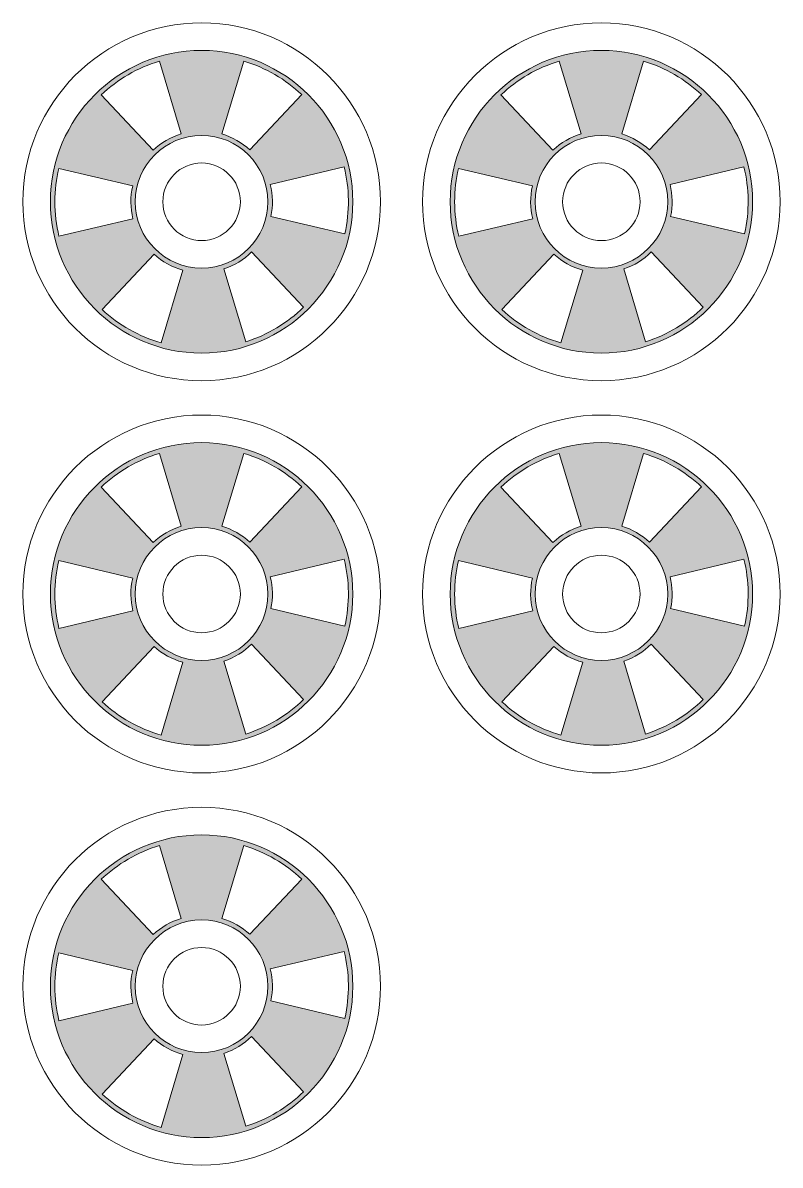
# Model space of a CAD drawing. Header units: inches. Extents: x -11.7 to 1.7, y -9.1 to -3.1.
# Drawn here: x -1.86 to 1.67, y -8.8 to -3.48 of the extents above; entities that cross this region are included whole.
import ezdxf

# ---------------------------------------------------------------- set-up
doc = ezdxf.new("R2010")
doc.units = ezdxf.units.IN
doc.header["$MEASUREMENT"] = 0
doc.layers.add('_U+0421_U+043B_U+043E_U+0439 1', color=7, linetype='Continuous')

msp = doc.modelspace()

# ---------------------------------------------------------------- hatches: boundary and pattern name
at = {"layer": '_U+0421_U+043B_U+043E_U+0439 1', "true_color": 0xffffff}
h = msp.add_hatch(color=7, dxfattribs=at)
h.dxf.hatch_style = 2
edge = h.paths.add_edge_path()
edge.add_spline(control_points=[(-0.8018, -4.0737), (-0.8383, -4.0399), (-0.8823, -4.0142), (-0.9311, -3.9996), (-0.9311, -3.9996), (-0.8295, -3.6603), (-0.8295, -3.6603), (-0.7273, -3.691), (-0.6351, -3.745), (-0.5591, -3.8162), (-0.5591, -3.8162), (-0.8018, -4.0737), (-0.8018, -4.0737)], knot_values=[0, 0, 0, 0, 1, 1, 1, 2, 2, 2, 3, 3, 3, 4, 4, 4, 4], degree=3, periodic=1)
edge = h.paths.add_edge_path()
edge.add_spline(control_points=[(-1.1205, -3.9996), (-1.17, -4.0144), (-1.2146, -4.0406), (-1.2514, -4.0751), (-1.2514, -4.0751), (-1.4942, -3.8176), (-1.4942, -3.8176), (-1.4178, -3.7458), (-1.3251, -3.6912), (-1.2222, -3.6603), (-1.2222, -3.6603), (-1.1205, -3.9996), (-1.1205, -3.9996)], knot_values=[0, 0, 0, 0, 1, 1, 1, 2, 2, 2, 3, 3, 3, 4, 4, 4, 4], degree=3, periodic=1)
edge = h.paths.add_edge_path()
edge.add_spline(control_points=[(-1.2468, -4.5602), (-1.2091, -4.5943), (-1.1634, -4.6197), (-1.113, -4.6336), (-1.113, -4.6336), (-1.2147, -4.9728), (-1.2147, -4.9728), (-1.3185, -4.9429), (-1.4123, -4.8892), (-1.4896, -4.8177), (-1.4896, -4.8177), (-1.2468, -4.5602), (-1.2468, -4.5602)], knot_values=[0, 0, 0, 0, 1, 1, 1, 2, 2, 2, 3, 3, 3, 4, 4, 4, 4], degree=3, periodic=1)
edge = h.paths.add_edge_path()
edge.add_spline(control_points=[(-0.9216, -4.6284), (-0.8729, -4.6121), (-0.8291, -4.5848), (-0.7935, -4.5494), (-0.7935, -4.5494), (-0.5507, -4.8069), (-0.5507, -4.8069), (-0.6259, -4.8797), (-0.7177, -4.9354), (-0.8199, -4.9678), (-0.8199, -4.9678), (-0.9216, -4.6284), (-0.9216, -4.6284)], knot_values=[0, 0, 0, 0, 1, 1, 1, 2, 2, 2, 3, 3, 3, 4, 4, 4, 4], degree=3, periodic=1)
edge = h.paths.add_edge_path()
edge.add_spline(control_points=[(-0.7031, -4.3837), (-0.6927, -4.3346), (-0.6937, -4.2838), (-0.706, -4.235), (-0.706, -4.235), (-0.3614, -4.1534), (-0.3614, -4.1534), (-0.3369, -4.2539), (-0.3348, -4.3594), (-0.3585, -4.4653), (-0.3585, -4.4653), (-0.7031, -4.3837), (-0.7031, -4.3837)], knot_values=[0, 0, 0, 0, 1, 1, 1, 2, 2, 2, 3, 3, 3, 4, 4, 4, 4], degree=3, periodic=1)
edge = h.paths.add_edge_path()
edge.add_spline(control_points=[(-1.0258, -3.6106), (-1.4145, -3.6106), (-1.7307, -3.9268), (-1.7307, -4.3155), (-1.7307, -4.7042), (-1.4145, -5.0204), (-1.0258, -5.0204), (-0.6372, -5.0204), (-0.321, -4.7042), (-0.321, -4.3155), (-0.321, -3.9268), (-0.6372, -3.6106), (-1.0258, -3.6106)], knot_values=[0, 0, 0, 0, 0.013889, 0.013889, 0.013889, 0.027778, 0.027778, 0.027778, 0.041667, 0.041667, 0.041667, 0.055556, 0.055556, 0.055556, 0.055556], degree=3, periodic=0)
edge.add_line((-1.0258, -3.6106), (-1.0258, -3.6106))
edge = h.paths.add_edge_path()
edge.add_spline(control_points=[(-1.0258, -4.0065), (-0.8554, -4.0065), (-0.7168, -4.1451), (-0.7168, -4.3155), (-0.7168, -4.4859), (-0.8554, -4.6245), (-1.0258, -4.6245), (-1.1962, -4.6245), (-1.3349, -4.4859), (-1.3349, -4.3155), (-1.3349, -4.1451), (-1.1962, -4.0065), (-1.0258, -4.0065)], knot_values=[0, 0, 0, 0, 0.013889, 0.013889, 0.013889, 0.027778, 0.027778, 0.027778, 0.041667, 0.041667, 0.041667, 0.055556, 0.055556, 0.055556, 0.055556], degree=3, periodic=0)
edge.add_line((-1.0258, -4.0065), (-1.0258, -4.0065))
edge = h.paths.add_edge_path()
edge.add_spline(control_points=[(-1.6918, -4.16), (-1.6918, -4.16), (-1.3472, -4.2416), (-1.3472, -4.2416), (-1.3591, -4.293), (-1.3583, -4.3448), (-1.3461, -4.3945), (-1.3461, -4.3945), (-1.6907, -4.476), (-1.6907, -4.476), (-1.7031, -4.4245), (-1.7099, -4.3708), (-1.7099, -4.3155), (-1.7099, -4.262), (-1.7035, -4.21), (-1.6918, -4.16)], knot_values=[0, 0, 0, 0, 0.013889, 0.013889, 0.013889, 0.027778, 0.027778, 0.027778, 0.041667, 0.041667, 0.041667, 0.055556, 0.055556, 0.055556, 0.069444, 0.069444, 0.069444, 0.069444], degree=3, periodic=0)
edge.add_line((-1.6918, -4.16), (-1.6918, -4.16))
h = msp.add_hatch(color=7, dxfattribs=at)
h.dxf.hatch_style = 2
edge = h.paths.add_edge_path()
edge.add_spline(control_points=[(1.0614, -4.0737), (1.025, -4.0399), (0.9809, -4.0142), (0.9321, -3.9996), (0.9321, -3.9996), (1.0338, -3.6603), (1.0338, -3.6603), (1.136, -3.691), (1.2282, -3.745), (1.3042, -3.8162), (1.3042, -3.8162), (1.0614, -4.0737), (1.0614, -4.0737)], knot_values=[0, 0, 0, 0, 1, 1, 1, 2, 2, 2, 3, 3, 3, 4, 4, 4, 4], degree=3, periodic=1)
edge = h.paths.add_edge_path()
edge.add_spline(control_points=[(0.7428, -3.9996), (0.6933, -4.0144), (0.6487, -4.0406), (0.6119, -4.0751), (0.6119, -4.0751), (0.3691, -3.8176), (0.3691, -3.8176), (0.4455, -3.7458), (0.5382, -3.6912), (0.6411, -3.6603), (0.6411, -3.6603), (0.7428, -3.9996), (0.7428, -3.9996)], knot_values=[0, 0, 0, 0, 1, 1, 1, 2, 2, 2, 3, 3, 3, 4, 4, 4, 4], degree=3, periodic=1)
edge = h.paths.add_edge_path()
edge.add_spline(control_points=[(0.6165, -4.5602), (0.6542, -4.5943), (0.6999, -4.6197), (0.7503, -4.6336), (0.7503, -4.6336), (0.6486, -4.9728), (0.6486, -4.9728), (0.5448, -4.9429), (0.451, -4.8892), (0.3737, -4.8177), (0.3737, -4.8177), (0.6165, -4.5602), (0.6165, -4.5602)], knot_values=[0, 0, 0, 0, 1, 1, 1, 2, 2, 2, 3, 3, 3, 4, 4, 4, 4], degree=3, periodic=1)
edge = h.paths.add_edge_path()
edge.add_spline(control_points=[(0.9417, -4.6284), (0.9904, -4.6121), (1.0341, -4.5848), (1.0698, -4.5494), (1.0698, -4.5494), (1.3126, -4.8069), (1.3126, -4.8069), (1.2373, -4.8797), (1.1456, -4.9354), (1.0434, -4.9678), (1.0434, -4.9678), (0.9417, -4.6284), (0.9417, -4.6284)], knot_values=[0, 0, 0, 0, 1, 1, 1, 2, 2, 2, 3, 3, 3, 4, 4, 4, 4], degree=3, periodic=1)
edge = h.paths.add_edge_path()
edge.add_spline(control_points=[(1.1602, -4.3837), (1.1705, -4.3346), (1.1696, -4.2838), (1.1573, -4.235), (1.1573, -4.235), (1.5019, -4.1534), (1.5019, -4.1534), (1.5264, -4.2539), (1.5285, -4.3594), (1.5048, -4.4653), (1.5048, -4.4653), (1.1602, -4.3837), (1.1602, -4.3837)], knot_values=[0, 0, 0, 0, 1, 1, 1, 2, 2, 2, 3, 3, 3, 4, 4, 4, 4], degree=3, periodic=1)
edge = h.paths.add_edge_path()
edge.add_spline(control_points=[(0.8375, -3.6106), (0.4488, -3.6106), (0.1326, -3.9268), (0.1326, -4.3155), (0.1326, -4.7042), (0.4488, -5.0204), (0.8375, -5.0204), (1.2261, -5.0204), (1.5423, -4.7042), (1.5423, -4.3155), (1.5423, -3.9268), (1.2261, -3.6106), (0.8375, -3.6106)], knot_values=[0, 0, 0, 0, 0.013889, 0.013889, 0.013889, 0.027778, 0.027778, 0.027778, 0.041667, 0.041667, 0.041667, 0.055556, 0.055556, 0.055556, 0.055556], degree=3, periodic=0)
edge.add_line((0.8375, -3.6106), (0.8375, -3.6106))
edge = h.paths.add_edge_path()
edge.add_spline(control_points=[(0.8375, -4.0065), (1.0078, -4.0065), (1.1465, -4.1451), (1.1465, -4.3155), (1.1465, -4.4859), (1.0078, -4.6245), (0.8375, -4.6245), (0.667, -4.6245), (0.5284, -4.4859), (0.5284, -4.3155), (0.5284, -4.1451), (0.667, -4.0065), (0.8375, -4.0065)], knot_values=[0, 0, 0, 0, 0.013889, 0.013889, 0.013889, 0.027778, 0.027778, 0.027778, 0.041667, 0.041667, 0.041667, 0.055556, 0.055556, 0.055556, 0.055556], degree=3, periodic=0)
edge.add_line((0.8375, -4.0065), (0.8375, -4.0065))
edge = h.paths.add_edge_path()
edge.add_spline(control_points=[(0.1715, -4.16), (0.1715, -4.16), (0.516, -4.2416), (0.516, -4.2416), (0.5042, -4.293), (0.505, -4.3448), (0.5172, -4.3945), (0.5172, -4.3945), (0.1726, -4.476), (0.1726, -4.476), (0.1602, -4.4245), (0.1534, -4.3708), (0.1534, -4.3155), (0.1534, -4.262), (0.1598, -4.21), (0.1715, -4.16)], knot_values=[0, 0, 0, 0, 0.013889, 0.013889, 0.013889, 0.027778, 0.027778, 0.027778, 0.041667, 0.041667, 0.041667, 0.055556, 0.055556, 0.055556, 0.069444, 0.069444, 0.069444, 0.069444], degree=3, periodic=0)
edge.add_line((0.1715, -4.16), (0.1715, -4.16))
h = msp.add_hatch(color=7, dxfattribs=at)
h.dxf.hatch_style = 2
edge = h.paths.add_edge_path()
edge.add_spline(control_points=[(-0.8018, -5.9005), (-0.8383, -5.8667), (-0.8823, -5.8411), (-0.9311, -5.8264), (-0.9311, -5.8264), (-0.8295, -5.4872), (-0.8295, -5.4872), (-0.7273, -5.5179), (-0.6351, -5.5719), (-0.5591, -5.643), (-0.5591, -5.643), (-0.8018, -5.9005), (-0.8018, -5.9005)], knot_values=[0, 0, 0, 0, 1, 1, 1, 2, 2, 2, 3, 3, 3, 4, 4, 4, 4], degree=3, periodic=1)
edge = h.paths.add_edge_path()
edge.add_spline(control_points=[(-1.1205, -5.8264), (-1.17, -5.8413), (-1.2146, -5.8675), (-1.2514, -5.902), (-1.2514, -5.902), (-1.4942, -5.6445), (-1.4942, -5.6445), (-1.4178, -5.5727), (-1.3251, -5.5181), (-1.2222, -5.4872), (-1.2222, -5.4872), (-1.1205, -5.8264), (-1.1205, -5.8264)], knot_values=[0, 0, 0, 0, 1, 1, 1, 2, 2, 2, 3, 3, 3, 4, 4, 4, 4], degree=3, periodic=1)
edge = h.paths.add_edge_path()
edge.add_spline(control_points=[(-1.2468, -6.387), (-1.2091, -6.4212), (-1.1634, -6.4466), (-1.113, -6.4604), (-1.113, -6.4604), (-1.2147, -6.7997), (-1.2147, -6.7997), (-1.3185, -6.7698), (-1.4123, -6.716), (-1.4896, -6.6446), (-1.4896, -6.6446), (-1.2468, -6.387), (-1.2468, -6.387)], knot_values=[0, 0, 0, 0, 1, 1, 1, 2, 2, 2, 3, 3, 3, 4, 4, 4, 4], degree=3, periodic=1)
edge = h.paths.add_edge_path()
edge.add_spline(control_points=[(-0.9216, -6.4552), (-0.8729, -6.439), (-0.8291, -6.4117), (-0.7935, -6.3762), (-0.7935, -6.3762), (-0.5507, -6.6337), (-0.5507, -6.6337), (-0.6259, -6.7065), (-0.7177, -6.7623), (-0.8199, -6.7946), (-0.8199, -6.7946), (-0.9216, -6.4552), (-0.9216, -6.4552)], knot_values=[0, 0, 0, 0, 1, 1, 1, 2, 2, 2, 3, 3, 3, 4, 4, 4, 4], degree=3, periodic=1)
edge = h.paths.add_edge_path()
edge.add_spline(control_points=[(-0.7031, -6.2106), (-0.6927, -6.1614), (-0.6937, -6.1106), (-0.706, -6.0618), (-0.706, -6.0618), (-0.3614, -5.9803), (-0.3614, -5.9803), (-0.3369, -6.0807), (-0.3348, -6.1863), (-0.3585, -6.2921), (-0.3585, -6.2921), (-0.7031, -6.2106), (-0.7031, -6.2106)], knot_values=[0, 0, 0, 0, 1, 1, 1, 2, 2, 2, 3, 3, 3, 4, 4, 4, 4], degree=3, periodic=1)
edge = h.paths.add_edge_path()
edge.add_spline(control_points=[(-1.0258, -5.4375), (-1.4145, -5.4375), (-1.7307, -5.7537), (-1.7307, -6.1424), (-1.7307, -6.531), (-1.4145, -6.8472), (-1.0258, -6.8472), (-0.6372, -6.8472), (-0.321, -6.531), (-0.321, -6.1424), (-0.321, -5.7537), (-0.6372, -5.4375), (-1.0258, -5.4375)], knot_values=[0, 0, 0, 0, 0.013889, 0.013889, 0.013889, 0.027778, 0.027778, 0.027778, 0.041667, 0.041667, 0.041667, 0.055556, 0.055556, 0.055556, 0.055556], degree=3, periodic=0)
edge.add_line((-1.0258, -5.4375), (-1.0258, -5.4375))
edge = h.paths.add_edge_path()
edge.add_spline(control_points=[(-1.0258, -5.8333), (-0.8554, -5.8333), (-0.7168, -5.972), (-0.7168, -6.1424), (-0.7168, -6.3128), (-0.8554, -6.4514), (-1.0258, -6.4514), (-1.1962, -6.4514), (-1.3349, -6.3128), (-1.3349, -6.1424), (-1.3349, -5.972), (-1.1962, -5.8333), (-1.0258, -5.8333)], knot_values=[0, 0, 0, 0, 0.013889, 0.013889, 0.013889, 0.027778, 0.027778, 0.027778, 0.041667, 0.041667, 0.041667, 0.055556, 0.055556, 0.055556, 0.055556], degree=3, periodic=0)
edge.add_line((-1.0258, -5.8333), (-1.0258, -5.8333))
edge = h.paths.add_edge_path()
edge.add_spline(control_points=[(-1.6918, -5.9869), (-1.6918, -5.9869), (-1.3472, -6.0684), (-1.3472, -6.0684), (-1.3591, -6.1199), (-1.3583, -6.1717), (-1.3461, -6.2213), (-1.3461, -6.2213), (-1.6907, -6.3029), (-1.6907, -6.3029), (-1.7031, -6.2514), (-1.7099, -6.1977), (-1.7099, -6.1424), (-1.7099, -6.0889), (-1.7035, -6.0369), (-1.6918, -5.9869)], knot_values=[0, 0, 0, 0, 0.013889, 0.013889, 0.013889, 0.027778, 0.027778, 0.027778, 0.041667, 0.041667, 0.041667, 0.055556, 0.055556, 0.055556, 0.069444, 0.069444, 0.069444, 0.069444], degree=3, periodic=0)
edge.add_line((-1.6918, -5.9869), (-1.6918, -5.9869))
h = msp.add_hatch(color=7, dxfattribs=at)
h.dxf.hatch_style = 2
edge = h.paths.add_edge_path()
edge.add_spline(control_points=[(1.0614, -5.9005), (1.025, -5.8667), (0.9809, -5.8411), (0.9321, -5.8264), (0.9321, -5.8264), (1.0338, -5.4872), (1.0338, -5.4872), (1.136, -5.5179), (1.2282, -5.5719), (1.3042, -5.643), (1.3042, -5.643), (1.0614, -5.9005), (1.0614, -5.9005)], knot_values=[0, 0, 0, 0, 1, 1, 1, 2, 2, 2, 3, 3, 3, 4, 4, 4, 4], degree=3, periodic=1)
edge = h.paths.add_edge_path()
edge.add_spline(control_points=[(0.7428, -5.8264), (0.6933, -5.8413), (0.6487, -5.8675), (0.6119, -5.902), (0.6119, -5.902), (0.3691, -5.6445), (0.3691, -5.6445), (0.4455, -5.5727), (0.5382, -5.5181), (0.6411, -5.4872), (0.6411, -5.4872), (0.7428, -5.8264), (0.7428, -5.8264)], knot_values=[0, 0, 0, 0, 1, 1, 1, 2, 2, 2, 3, 3, 3, 4, 4, 4, 4], degree=3, periodic=1)
edge = h.paths.add_edge_path()
edge.add_spline(control_points=[(0.6165, -6.387), (0.6542, -6.4212), (0.6999, -6.4466), (0.7503, -6.4604), (0.7503, -6.4604), (0.6486, -6.7997), (0.6486, -6.7997), (0.5448, -6.7698), (0.451, -6.716), (0.3737, -6.6446), (0.3737, -6.6446), (0.6165, -6.387), (0.6165, -6.387)], knot_values=[0, 0, 0, 0, 1, 1, 1, 2, 2, 2, 3, 3, 3, 4, 4, 4, 4], degree=3, periodic=1)
edge = h.paths.add_edge_path()
edge.add_spline(control_points=[(0.9417, -6.4552), (0.9904, -6.439), (1.0341, -6.4117), (1.0698, -6.3762), (1.0698, -6.3762), (1.3126, -6.6337), (1.3126, -6.6337), (1.2373, -6.7065), (1.1456, -6.7623), (1.0434, -6.7946), (1.0434, -6.7946), (0.9417, -6.4552), (0.9417, -6.4552)], knot_values=[0, 0, 0, 0, 1, 1, 1, 2, 2, 2, 3, 3, 3, 4, 4, 4, 4], degree=3, periodic=1)
edge = h.paths.add_edge_path()
edge.add_spline(control_points=[(1.1602, -6.2106), (1.1705, -6.1614), (1.1696, -6.1106), (1.1573, -6.0618), (1.1573, -6.0618), (1.5019, -5.9803), (1.5019, -5.9803), (1.5264, -6.0807), (1.5285, -6.1863), (1.5048, -6.2921), (1.5048, -6.2921), (1.1602, -6.2106), (1.1602, -6.2106)], knot_values=[0, 0, 0, 0, 1, 1, 1, 2, 2, 2, 3, 3, 3, 4, 4, 4, 4], degree=3, periodic=1)
edge = h.paths.add_edge_path()
edge.add_spline(control_points=[(0.8375, -5.4375), (0.4488, -5.4375), (0.1326, -5.7537), (0.1326, -6.1424), (0.1326, -6.531), (0.4488, -6.8472), (0.8375, -6.8472), (1.2261, -6.8472), (1.5423, -6.531), (1.5423, -6.1424), (1.5423, -5.7537), (1.2261, -5.4375), (0.8375, -5.4375)], knot_values=[0, 0, 0, 0, 0.013889, 0.013889, 0.013889, 0.027778, 0.027778, 0.027778, 0.041667, 0.041667, 0.041667, 0.055556, 0.055556, 0.055556, 0.055556], degree=3, periodic=0)
edge.add_line((0.8375, -5.4375), (0.8375, -5.4375))
edge = h.paths.add_edge_path()
edge.add_spline(control_points=[(0.8375, -5.8333), (1.0078, -5.8333), (1.1465, -5.972), (1.1465, -6.1424), (1.1465, -6.3128), (1.0078, -6.4514), (0.8375, -6.4514), (0.667, -6.4514), (0.5284, -6.3128), (0.5284, -6.1424), (0.5284, -5.972), (0.667, -5.8333), (0.8375, -5.8333)], knot_values=[0, 0, 0, 0, 0.013889, 0.013889, 0.013889, 0.027778, 0.027778, 0.027778, 0.041667, 0.041667, 0.041667, 0.055556, 0.055556, 0.055556, 0.055556], degree=3, periodic=0)
edge.add_line((0.8375, -5.8333), (0.8375, -5.8333))
edge = h.paths.add_edge_path()
edge.add_spline(control_points=[(0.1715, -5.9869), (0.1715, -5.9869), (0.516, -6.0684), (0.516, -6.0684), (0.5042, -6.1199), (0.505, -6.1717), (0.5172, -6.2213), (0.5172, -6.2213), (0.1726, -6.3029), (0.1726, -6.3029), (0.1602, -6.2514), (0.1534, -6.1977), (0.1534, -6.1424), (0.1534, -6.0889), (0.1598, -6.0369), (0.1715, -5.9869)], knot_values=[0, 0, 0, 0, 0.013889, 0.013889, 0.013889, 0.027778, 0.027778, 0.027778, 0.041667, 0.041667, 0.041667, 0.055556, 0.055556, 0.055556, 0.069444, 0.069444, 0.069444, 0.069444], degree=3, periodic=0)
edge.add_line((0.1715, -5.9869), (0.1715, -5.9869))
h = msp.add_hatch(color=7, dxfattribs=at)
h.dxf.hatch_style = 2
edge = h.paths.add_edge_path()
edge.add_spline(control_points=[(-0.8018, -7.7274), (-0.8383, -7.6936), (-0.8823, -7.6679), (-0.9311, -7.6533), (-0.9311, -7.6533), (-0.8295, -7.3141), (-0.8295, -7.3141), (-0.7273, -7.3448), (-0.6351, -7.3988), (-0.5591, -7.4699), (-0.5591, -7.4699), (-0.8018, -7.7274), (-0.8018, -7.7274)], knot_values=[0, 0, 0, 0, 1, 1, 1, 2, 2, 2, 3, 3, 3, 4, 4, 4, 4], degree=3, periodic=1)
edge = h.paths.add_edge_path()
edge.add_spline(control_points=[(-1.1205, -7.6533), (-1.17, -7.6681), (-1.2146, -7.6943), (-1.2514, -7.7288), (-1.2514, -7.7288), (-1.4942, -7.4713), (-1.4942, -7.4713), (-1.4178, -7.3995), (-1.3251, -7.345), (-1.2222, -7.3141), (-1.2222, -7.3141), (-1.1205, -7.6533), (-1.1205, -7.6533)], knot_values=[0, 0, 0, 0, 1, 1, 1, 2, 2, 2, 3, 3, 3, 4, 4, 4, 4], degree=3, periodic=1)
edge = h.paths.add_edge_path()
edge.add_spline(control_points=[(-1.2468, -8.2139), (-1.2091, -8.248), (-1.1634, -8.2735), (-1.113, -8.2873), (-1.113, -8.2873), (-1.2147, -8.6265), (-1.2147, -8.6265), (-1.3185, -8.5966), (-1.4123, -8.5429), (-1.4896, -8.4714), (-1.4896, -8.4714), (-1.2468, -8.2139), (-1.2468, -8.2139)], knot_values=[0, 0, 0, 0, 1, 1, 1, 2, 2, 2, 3, 3, 3, 4, 4, 4, 4], degree=3, periodic=1)
edge = h.paths.add_edge_path()
edge.add_spline(control_points=[(-0.9216, -8.2821), (-0.8729, -8.2658), (-0.8291, -8.2385), (-0.7935, -8.2031), (-0.7935, -8.2031), (-0.5507, -8.4606), (-0.5507, -8.4606), (-0.6259, -8.5334), (-0.7177, -8.5892), (-0.8199, -8.6215), (-0.8199, -8.6215), (-0.9216, -8.2821), (-0.9216, -8.2821)], knot_values=[0, 0, 0, 0, 1, 1, 1, 2, 2, 2, 3, 3, 3, 4, 4, 4, 4], degree=3, periodic=1)
edge = h.paths.add_edge_path()
edge.add_spline(control_points=[(-0.7031, -8.0374), (-0.6927, -7.9883), (-0.6937, -7.9375), (-0.706, -7.8887), (-0.706, -7.8887), (-0.3614, -7.8071), (-0.3614, -7.8071), (-0.3369, -7.9076), (-0.3348, -8.0131), (-0.3585, -8.119), (-0.3585, -8.119), (-0.7031, -8.0374), (-0.7031, -8.0374)], knot_values=[0, 0, 0, 0, 1, 1, 1, 2, 2, 2, 3, 3, 3, 4, 4, 4, 4], degree=3, periodic=1)
edge = h.paths.add_edge_path()
edge.add_spline(control_points=[(-1.0258, -7.2644), (-1.4145, -7.2644), (-1.7307, -7.5806), (-1.7307, -7.9692), (-1.7307, -8.3579), (-1.4145, -8.6741), (-1.0258, -8.6741), (-0.6372, -8.6741), (-0.321, -8.3579), (-0.321, -7.9692), (-0.321, -7.5806), (-0.6372, -7.2644), (-1.0258, -7.2644)], knot_values=[0, 0, 0, 0, 0.013889, 0.013889, 0.013889, 0.027778, 0.027778, 0.027778, 0.041667, 0.041667, 0.041667, 0.055556, 0.055556, 0.055556, 0.055556], degree=3, periodic=0)
edge.add_line((-1.0258, -7.2644), (-1.0258, -7.2644))
edge = h.paths.add_edge_path()
edge.add_spline(control_points=[(-1.0258, -7.6602), (-0.8554, -7.6602), (-0.7168, -7.7988), (-0.7168, -7.9692), (-0.7168, -8.1396), (-0.8554, -8.2782), (-1.0258, -8.2782), (-1.1962, -8.2782), (-1.3349, -8.1396), (-1.3349, -7.9692), (-1.3349, -7.7988), (-1.1962, -7.6602), (-1.0258, -7.6602)], knot_values=[0, 0, 0, 0, 0.013889, 0.013889, 0.013889, 0.027778, 0.027778, 0.027778, 0.041667, 0.041667, 0.041667, 0.055556, 0.055556, 0.055556, 0.055556], degree=3, periodic=0)
edge.add_line((-1.0258, -7.6602), (-1.0258, -7.6602))
edge = h.paths.add_edge_path()
edge.add_spline(control_points=[(-1.6918, -7.8137), (-1.6918, -7.8137), (-1.3472, -7.8953), (-1.3472, -7.8953), (-1.3591, -7.9467), (-1.3583, -7.9986), (-1.3461, -8.0482), (-1.3461, -8.0482), (-1.6907, -8.1298), (-1.6907, -8.1298), (-1.7031, -8.0782), (-1.7099, -8.0245), (-1.7099, -7.9692), (-1.7099, -7.9157), (-1.7035, -7.8637), (-1.6918, -7.8137)], knot_values=[0, 0, 0, 0, 0.013889, 0.013889, 0.013889, 0.027778, 0.027778, 0.027778, 0.041667, 0.041667, 0.041667, 0.055556, 0.055556, 0.055556, 0.069444, 0.069444, 0.069444, 0.069444], degree=3, periodic=0)
edge.add_line((-1.6918, -7.8137), (-1.6918, -7.8137))

# ---------------------------------------------------------------- linework, layer by layer
at = {"layer": '_U+0421_U+043B_U+043E_U+0439 1', "color": 1, "lineweight": 9, "true_color": 0xff0000}
for points in [[(-1.0258, -5.1488), (-1.4853, -5.1488), (-1.8592, -4.775), (-1.8592, -4.3155), (-1.8592, -3.856), (-1.4853, -3.4822), (-1.0258, -3.4822), (-0.5663, -3.4822), (-0.1925, -3.856), (-0.1925, -4.3155), (-0.1925, -4.775), (-0.5663, -5.1488), (-1.0258, -5.1488)], [(0.8375, -5.1488), (0.378, -5.1488), (0.0041, -4.775), (0.0041, -4.3155), (0.0041, -3.856), (0.378, -3.4822), (0.8375, -3.4822), (1.297, -3.4822), (1.6708, -3.856), (1.6708, -4.3155), (1.6708, -4.775), (1.297, -5.1488), (0.8375, -5.1488)], [(-1.0258, -4.1349), (-1.1254, -4.1349), (-1.2064, -4.2159), (-1.2064, -4.3155), (-1.2064, -4.4151), (-1.1254, -4.4961), (-1.0258, -4.4961), (-0.9263, -4.4961), (-0.8453, -4.4151), (-0.8453, -4.3155), (-0.8453, -4.2159), (-0.9263, -4.1349), (-1.0258, -4.1349)], [(0.8375, -4.1349), (0.7379, -4.1349), (0.6569, -4.2159), (0.6569, -4.3155), (0.6569, -4.4151), (0.7379, -4.4961), (0.8375, -4.4961), (0.937, -4.4961), (1.018, -4.4151), (1.018, -4.3155), (1.018, -4.2159), (0.937, -4.1349), (0.8375, -4.1349)], [(-1.0258, -6.9757), (-1.4853, -6.9757), (-1.8592, -6.6019), (-1.8592, -6.1424), (-1.8592, -5.6829), (-1.4853, -5.309), (-1.0258, -5.309), (-0.5663, -5.309), (-0.1925, -5.6829), (-0.1925, -6.1424), (-0.1925, -6.6019), (-0.5663, -6.9757), (-1.0258, -6.9757)], [(0.8375, -6.9757), (0.378, -6.9757), (0.0041, -6.6019), (0.0041, -6.1424), (0.0041, -5.6829), (0.378, -5.309), (0.8375, -5.309), (1.297, -5.309), (1.6708, -5.6829), (1.6708, -6.1424), (1.6708, -6.6019), (1.297, -6.9757), (0.8375, -6.9757)], [(-1.0258, -5.9618), (-1.1254, -5.9618), (-1.2064, -6.0428), (-1.2064, -6.1424), (-1.2064, -6.2419), (-1.1254, -6.3229), (-1.0258, -6.3229), (-0.9263, -6.3229), (-0.8453, -6.2419), (-0.8453, -6.1424), (-0.8453, -6.0428), (-0.9263, -5.9618), (-1.0258, -5.9618)], [(0.8375, -5.9618), (0.7379, -5.9618), (0.6569, -6.0428), (0.6569, -6.1424), (0.6569, -6.2419), (0.7379, -6.3229), (0.8375, -6.3229), (0.937, -6.3229), (1.018, -6.2419), (1.018, -6.1424), (1.018, -6.0428), (0.937, -5.9618), (0.8375, -5.9618)], [(-1.0258, -8.8026), (-1.4853, -8.8026), (-1.8592, -8.4287), (-1.8592, -7.9692), (-1.8592, -7.5097), (-1.4853, -7.1359), (-1.0258, -7.1359), (-0.5663, -7.1359), (-0.1925, -7.5097), (-0.1925, -7.9692), (-0.1925, -8.4287), (-0.5663, -8.8026), (-1.0258, -8.8026)], [(-1.0258, -7.7887), (-1.1254, -7.7887), (-1.2064, -7.8697), (-1.2064, -7.9692), (-1.2064, -8.0688), (-1.1254, -8.1498), (-1.0258, -8.1498), (-0.9263, -8.1498), (-0.8453, -8.0688), (-0.8453, -7.9692), (-0.8453, -7.8697), (-0.9263, -7.7887), (-1.0258, -7.7887)]]:
    msp.add_open_spline(points, degree=3, knots=[0, 0, 0, 0, 1, 1, 1, 2, 2, 2, 3, 3, 3, 4, 4, 4, 4], dxfattribs=at)
at = {"layer": '_U+0421_U+043B_U+043E_U+0439 1', "lineweight": 0}
for points, knots in [([(-1.0258, -3.6106), (-1.4145, -3.6106), (-1.7307, -3.9268), (-1.7307, -4.3155), (-1.7307, -4.7042), (-1.4145, -5.0204), (-1.0258, -5.0204), (-0.6372, -5.0204), (-0.321, -4.7042), (-0.321, -4.3155), (-0.321, -3.9268), (-0.6372, -3.6106), (-1.0258, -3.6106)], [0, 0, 0, 0, 1, 1, 1, 2, 2, 2, 3, 3, 3, 4, 4, 4, 4]), ([(0.8375, -3.6106), (0.4488, -3.6106), (0.1326, -3.9268), (0.1326, -4.3155), (0.1326, -4.7042), (0.4488, -5.0204), (0.8375, -5.0204), (1.2261, -5.0204), (1.5423, -4.7042), (1.5423, -4.3155), (1.5423, -3.9268), (1.2261, -3.6106), (0.8375, -3.6106)], [0, 0, 0, 0, 1, 1, 1, 2, 2, 2, 3, 3, 3, 4, 4, 4, 4]), ([(-1.1205, -3.9996), (-1.17, -4.0144), (-1.2146, -4.0406), (-1.2514, -4.0751), (-1.2514, -4.0751), (-1.4942, -3.8176), (-1.4942, -3.8176), (-1.4178, -3.7458), (-1.3251, -3.6912), (-1.2222, -3.6603), (-1.2222, -3.6603), (-1.1205, -3.9996), (-1.1205, -3.9996)], [0, 0, 0, 0, 1, 1, 1, 2, 2, 2, 3, 3, 3, 4, 4, 4, 4]), ([(-0.8018, -4.0737), (-0.8383, -4.0399), (-0.8823, -4.0142), (-0.9311, -3.9996), (-0.9311, -3.9996), (-0.8295, -3.6603), (-0.8295, -3.6603), (-0.7273, -3.691), (-0.6351, -3.745), (-0.5591, -3.8162), (-0.5591, -3.8162), (-0.8018, -4.0737), (-0.8018, -4.0737)], [0, 0, 0, 0, 1, 1, 1, 2, 2, 2, 3, 3, 3, 4, 4, 4, 4]), ([(0.7428, -3.9996), (0.6933, -4.0144), (0.6487, -4.0406), (0.6119, -4.0751), (0.6119, -4.0751), (0.3691, -3.8176), (0.3691, -3.8176), (0.4455, -3.7458), (0.5382, -3.6912), (0.6411, -3.6603), (0.6411, -3.6603), (0.7428, -3.9996), (0.7428, -3.9996)], [0, 0, 0, 0, 1, 1, 1, 2, 2, 2, 3, 3, 3, 4, 4, 4, 4]), ([(1.0614, -4.0737), (1.025, -4.0399), (0.9809, -4.0142), (0.9321, -3.9996), (0.9321, -3.9996), (1.0338, -3.6603), (1.0338, -3.6603), (1.136, -3.691), (1.2282, -3.745), (1.3042, -3.8162), (1.3042, -3.8162), (1.0614, -4.0737), (1.0614, -4.0737)], [0, 0, 0, 0, 1, 1, 1, 2, 2, 2, 3, 3, 3, 4, 4, 4, 4]), ([(-1.0258, -4.0065), (-0.8554, -4.0065), (-0.7168, -4.1451), (-0.7168, -4.3155), (-0.7168, -4.4859), (-0.8554, -4.6245), (-1.0258, -4.6245), (-1.1962, -4.6245), (-1.3349, -4.4859), (-1.3349, -4.3155), (-1.3349, -4.1451), (-1.1962, -4.0065), (-1.0258, -4.0065)], [0, 0, 0, 0, 1, 1, 1, 2, 2, 2, 3, 3, 3, 4, 4, 4, 4]), ([(0.8375, -4.0065), (1.0078, -4.0065), (1.1465, -4.1451), (1.1465, -4.3155), (1.1465, -4.4859), (1.0078, -4.6245), (0.8375, -4.6245), (0.667, -4.6245), (0.5284, -4.4859), (0.5284, -4.3155), (0.5284, -4.1451), (0.667, -4.0065), (0.8375, -4.0065)], [0, 0, 0, 0, 1, 1, 1, 2, 2, 2, 3, 3, 3, 4, 4, 4, 4]), ([(-1.6918, -4.16), (-1.6918, -4.16), (-1.3472, -4.2416), (-1.3472, -4.2416), (-1.3591, -4.293), (-1.3583, -4.3448), (-1.3461, -4.3945), (-1.3461, -4.3945), (-1.6907, -4.476), (-1.6907, -4.476), (-1.7031, -4.4245), (-1.7099, -4.3708), (-1.7099, -4.3155), (-1.7099, -4.262), (-1.7035, -4.21), (-1.6918, -4.16)], [0, 0, 0, 0, 1, 1, 1, 2, 2, 2, 3, 3, 3, 4, 4, 4, 5, 5, 5, 5]), ([(-0.7031, -4.3837), (-0.6927, -4.3346), (-0.6937, -4.2838), (-0.706, -4.235), (-0.706, -4.235), (-0.3614, -4.1534), (-0.3614, -4.1534), (-0.3369, -4.2539), (-0.3348, -4.3594), (-0.3585, -4.4653), (-0.3585, -4.4653), (-0.7031, -4.3837), (-0.7031, -4.3837)], [0, 0, 0, 0, 1, 1, 1, 2, 2, 2, 3, 3, 3, 4, 4, 4, 4]), ([(0.1715, -4.16), (0.1715, -4.16), (0.516, -4.2416), (0.516, -4.2416), (0.5042, -4.293), (0.505, -4.3448), (0.5172, -4.3945), (0.5172, -4.3945), (0.1726, -4.476), (0.1726, -4.476), (0.1602, -4.4245), (0.1534, -4.3708), (0.1534, -4.3155), (0.1534, -4.262), (0.1598, -4.21), (0.1715, -4.16)], [0, 0, 0, 0, 1, 1, 1, 2, 2, 2, 3, 3, 3, 4, 4, 4, 5, 5, 5, 5]), ([(1.1602, -4.3837), (1.1705, -4.3346), (1.1696, -4.2838), (1.1573, -4.235), (1.1573, -4.235), (1.5019, -4.1534), (1.5019, -4.1534), (1.5264, -4.2539), (1.5285, -4.3594), (1.5048, -4.4653), (1.5048, -4.4653), (1.1602, -4.3837), (1.1602, -4.3837)], [0, 0, 0, 0, 1, 1, 1, 2, 2, 2, 3, 3, 3, 4, 4, 4, 4]), ([(-1.2468, -4.5602), (-1.2091, -4.5943), (-1.1634, -4.6197), (-1.113, -4.6336), (-1.113, -4.6336), (-1.2147, -4.9728), (-1.2147, -4.9728), (-1.3185, -4.9429), (-1.4123, -4.8892), (-1.4896, -4.8177), (-1.4896, -4.8177), (-1.2468, -4.5602), (-1.2468, -4.5602)], [0, 0, 0, 0, 1, 1, 1, 2, 2, 2, 3, 3, 3, 4, 4, 4, 4]), ([(-0.9216, -4.6284), (-0.8729, -4.6121), (-0.8291, -4.5848), (-0.7935, -4.5494), (-0.7935, -4.5494), (-0.5507, -4.8069), (-0.5507, -4.8069), (-0.6259, -4.8797), (-0.7177, -4.9354), (-0.8199, -4.9678), (-0.8199, -4.9678), (-0.9216, -4.6284), (-0.9216, -4.6284)], [0, 0, 0, 0, 1, 1, 1, 2, 2, 2, 3, 3, 3, 4, 4, 4, 4]), ([(0.6165, -4.5602), (0.6542, -4.5943), (0.6999, -4.6197), (0.7503, -4.6336), (0.7503, -4.6336), (0.6486, -4.9728), (0.6486, -4.9728), (0.5448, -4.9429), (0.451, -4.8892), (0.3737, -4.8177), (0.3737, -4.8177), (0.6165, -4.5602), (0.6165, -4.5602)], [0, 0, 0, 0, 1, 1, 1, 2, 2, 2, 3, 3, 3, 4, 4, 4, 4]), ([(0.9417, -4.6284), (0.9904, -4.6121), (1.0341, -4.5848), (1.0698, -4.5494), (1.0698, -4.5494), (1.3126, -4.8069), (1.3126, -4.8069), (1.2373, -4.8797), (1.1456, -4.9354), (1.0434, -4.9678), (1.0434, -4.9678), (0.9417, -4.6284), (0.9417, -4.6284)], [0, 0, 0, 0, 1, 1, 1, 2, 2, 2, 3, 3, 3, 4, 4, 4, 4]), ([(-1.0258, -5.4375), (-1.4145, -5.4375), (-1.7307, -5.7537), (-1.7307, -6.1424), (-1.7307, -6.531), (-1.4145, -6.8472), (-1.0258, -6.8472), (-0.6372, -6.8472), (-0.321, -6.531), (-0.321, -6.1424), (-0.321, -5.7537), (-0.6372, -5.4375), (-1.0258, -5.4375)], [0, 0, 0, 0, 1, 1, 1, 2, 2, 2, 3, 3, 3, 4, 4, 4, 4]), ([(0.8375, -5.4375), (0.4488, -5.4375), (0.1326, -5.7537), (0.1326, -6.1424), (0.1326, -6.531), (0.4488, -6.8472), (0.8375, -6.8472), (1.2261, -6.8472), (1.5423, -6.531), (1.5423, -6.1424), (1.5423, -5.7537), (1.2261, -5.4375), (0.8375, -5.4375)], [0, 0, 0, 0, 1, 1, 1, 2, 2, 2, 3, 3, 3, 4, 4, 4, 4]), ([(-1.1205, -5.8264), (-1.17, -5.8413), (-1.2146, -5.8675), (-1.2514, -5.902), (-1.2514, -5.902), (-1.4942, -5.6445), (-1.4942, -5.6445), (-1.4178, -5.5727), (-1.3251, -5.5181), (-1.2222, -5.4872), (-1.2222, -5.4872), (-1.1205, -5.8264), (-1.1205, -5.8264)], [0, 0, 0, 0, 1, 1, 1, 2, 2, 2, 3, 3, 3, 4, 4, 4, 4]), ([(-0.8018, -5.9005), (-0.8383, -5.8667), (-0.8823, -5.8411), (-0.9311, -5.8264), (-0.9311, -5.8264), (-0.8295, -5.4872), (-0.8295, -5.4872), (-0.7273, -5.5179), (-0.6351, -5.5719), (-0.5591, -5.643), (-0.5591, -5.643), (-0.8018, -5.9005), (-0.8018, -5.9005)], [0, 0, 0, 0, 1, 1, 1, 2, 2, 2, 3, 3, 3, 4, 4, 4, 4]), ([(0.7428, -5.8264), (0.6933, -5.8413), (0.6487, -5.8675), (0.6119, -5.902), (0.6119, -5.902), (0.3691, -5.6445), (0.3691, -5.6445), (0.4455, -5.5727), (0.5382, -5.5181), (0.6411, -5.4872), (0.6411, -5.4872), (0.7428, -5.8264), (0.7428, -5.8264)], [0, 0, 0, 0, 1, 1, 1, 2, 2, 2, 3, 3, 3, 4, 4, 4, 4]), ([(1.0614, -5.9005), (1.025, -5.8667), (0.9809, -5.8411), (0.9321, -5.8264), (0.9321, -5.8264), (1.0338, -5.4872), (1.0338, -5.4872), (1.136, -5.5179), (1.2282, -5.5719), (1.3042, -5.643), (1.3042, -5.643), (1.0614, -5.9005), (1.0614, -5.9005)], [0, 0, 0, 0, 1, 1, 1, 2, 2, 2, 3, 3, 3, 4, 4, 4, 4]), ([(-1.0258, -5.8333), (-0.8554, -5.8333), (-0.7168, -5.972), (-0.7168, -6.1424), (-0.7168, -6.3128), (-0.8554, -6.4514), (-1.0258, -6.4514), (-1.1962, -6.4514), (-1.3349, -6.3128), (-1.3349, -6.1424), (-1.3349, -5.972), (-1.1962, -5.8333), (-1.0258, -5.8333)], [0, 0, 0, 0, 1, 1, 1, 2, 2, 2, 3, 3, 3, 4, 4, 4, 4]), ([(0.8375, -5.8333), (1.0078, -5.8333), (1.1465, -5.972), (1.1465, -6.1424), (1.1465, -6.3128), (1.0078, -6.4514), (0.8375, -6.4514), (0.667, -6.4514), (0.5284, -6.3128), (0.5284, -6.1424), (0.5284, -5.972), (0.667, -5.8333), (0.8375, -5.8333)], [0, 0, 0, 0, 1, 1, 1, 2, 2, 2, 3, 3, 3, 4, 4, 4, 4]), ([(-1.6918, -5.9869), (-1.6918, -5.9869), (-1.3472, -6.0684), (-1.3472, -6.0684), (-1.3591, -6.1199), (-1.3583, -6.1717), (-1.3461, -6.2213), (-1.3461, -6.2213), (-1.6907, -6.3029), (-1.6907, -6.3029), (-1.7031, -6.2514), (-1.7099, -6.1977), (-1.7099, -6.1424), (-1.7099, -6.0889), (-1.7035, -6.0369), (-1.6918, -5.9869)], [0, 0, 0, 0, 1, 1, 1, 2, 2, 2, 3, 3, 3, 4, 4, 4, 5, 5, 5, 5]), ([(-0.7031, -6.2106), (-0.6927, -6.1614), (-0.6937, -6.1106), (-0.706, -6.0618), (-0.706, -6.0618), (-0.3614, -5.9803), (-0.3614, -5.9803), (-0.3369, -6.0807), (-0.3348, -6.1863), (-0.3585, -6.2921), (-0.3585, -6.2921), (-0.7031, -6.2106), (-0.7031, -6.2106)], [0, 0, 0, 0, 1, 1, 1, 2, 2, 2, 3, 3, 3, 4, 4, 4, 4]), ([(0.1715, -5.9869), (0.1715, -5.9869), (0.516, -6.0684), (0.516, -6.0684), (0.5042, -6.1199), (0.505, -6.1717), (0.5172, -6.2213), (0.5172, -6.2213), (0.1726, -6.3029), (0.1726, -6.3029), (0.1602, -6.2514), (0.1534, -6.1977), (0.1534, -6.1424), (0.1534, -6.0889), (0.1598, -6.0369), (0.1715, -5.9869)], [0, 0, 0, 0, 1, 1, 1, 2, 2, 2, 3, 3, 3, 4, 4, 4, 5, 5, 5, 5]), ([(1.1602, -6.2106), (1.1705, -6.1614), (1.1696, -6.1106), (1.1573, -6.0618), (1.1573, -6.0618), (1.5019, -5.9803), (1.5019, -5.9803), (1.5264, -6.0807), (1.5285, -6.1863), (1.5048, -6.2921), (1.5048, -6.2921), (1.1602, -6.2106), (1.1602, -6.2106)], [0, 0, 0, 0, 1, 1, 1, 2, 2, 2, 3, 3, 3, 4, 4, 4, 4]), ([(-0.9216, -6.4552), (-0.8729, -6.439), (-0.8291, -6.4117), (-0.7935, -6.3762), (-0.7935, -6.3762), (-0.5507, -6.6337), (-0.5507, -6.6337), (-0.6259, -6.7065), (-0.7177, -6.7623), (-0.8199, -6.7946), (-0.8199, -6.7946), (-0.9216, -6.4552), (-0.9216, -6.4552)], [0, 0, 0, 0, 1, 1, 1, 2, 2, 2, 3, 3, 3, 4, 4, 4, 4]), ([(0.9417, -6.4552), (0.9904, -6.439), (1.0341, -6.4117), (1.0698, -6.3762), (1.0698, -6.3762), (1.3126, -6.6337), (1.3126, -6.6337), (1.2373, -6.7065), (1.1456, -6.7623), (1.0434, -6.7946), (1.0434, -6.7946), (0.9417, -6.4552), (0.9417, -6.4552)], [0, 0, 0, 0, 1, 1, 1, 2, 2, 2, 3, 3, 3, 4, 4, 4, 4]), ([(-1.2468, -6.387), (-1.2091, -6.4212), (-1.1634, -6.4466), (-1.113, -6.4604), (-1.113, -6.4604), (-1.2147, -6.7997), (-1.2147, -6.7997), (-1.3185, -6.7698), (-1.4123, -6.716), (-1.4896, -6.6446), (-1.4896, -6.6446), (-1.2468, -6.387), (-1.2468, -6.387)], [0, 0, 0, 0, 1, 1, 1, 2, 2, 2, 3, 3, 3, 4, 4, 4, 4]), ([(0.6165, -6.387), (0.6542, -6.4212), (0.6999, -6.4466), (0.7503, -6.4604), (0.7503, -6.4604), (0.6486, -6.7997), (0.6486, -6.7997), (0.5448, -6.7698), (0.451, -6.716), (0.3737, -6.6446), (0.3737, -6.6446), (0.6165, -6.387), (0.6165, -6.387)], [0, 0, 0, 0, 1, 1, 1, 2, 2, 2, 3, 3, 3, 4, 4, 4, 4]), ([(-1.0258, -7.2644), (-1.4145, -7.2644), (-1.7307, -7.5806), (-1.7307, -7.9692), (-1.7307, -8.3579), (-1.4145, -8.6741), (-1.0258, -8.6741), (-0.6372, -8.6741), (-0.321, -8.3579), (-0.321, -7.9692), (-0.321, -7.5806), (-0.6372, -7.2644), (-1.0258, -7.2644)], [0, 0, 0, 0, 1, 1, 1, 2, 2, 2, 3, 3, 3, 4, 4, 4, 4]), ([(-1.1205, -7.6533), (-1.17, -7.6681), (-1.2146, -7.6943), (-1.2514, -7.7288), (-1.2514, -7.7288), (-1.4942, -7.4713), (-1.4942, -7.4713), (-1.4178, -7.3995), (-1.3251, -7.345), (-1.2222, -7.3141), (-1.2222, -7.3141), (-1.1205, -7.6533), (-1.1205, -7.6533)], [0, 0, 0, 0, 1, 1, 1, 2, 2, 2, 3, 3, 3, 4, 4, 4, 4]), ([(-0.8018, -7.7274), (-0.8383, -7.6936), (-0.8823, -7.6679), (-0.9311, -7.6533), (-0.9311, -7.6533), (-0.8295, -7.3141), (-0.8295, -7.3141), (-0.7273, -7.3448), (-0.6351, -7.3988), (-0.5591, -7.4699), (-0.5591, -7.4699), (-0.8018, -7.7274), (-0.8018, -7.7274)], [0, 0, 0, 0, 1, 1, 1, 2, 2, 2, 3, 3, 3, 4, 4, 4, 4]), ([(-1.0258, -7.6602), (-0.8554, -7.6602), (-0.7168, -7.7988), (-0.7168, -7.9692), (-0.7168, -8.1396), (-0.8554, -8.2782), (-1.0258, -8.2782), (-1.1962, -8.2782), (-1.3349, -8.1396), (-1.3349, -7.9692), (-1.3349, -7.7988), (-1.1962, -7.6602), (-1.0258, -7.6602)], [0, 0, 0, 0, 1, 1, 1, 2, 2, 2, 3, 3, 3, 4, 4, 4, 4]), ([(-1.6918, -7.8137), (-1.6918, -7.8137), (-1.3472, -7.8953), (-1.3472, -7.8953), (-1.3591, -7.9467), (-1.3583, -7.9986), (-1.3461, -8.0482), (-1.3461, -8.0482), (-1.6907, -8.1298), (-1.6907, -8.1298), (-1.7031, -8.0782), (-1.7099, -8.0245), (-1.7099, -7.9692), (-1.7099, -7.9157), (-1.7035, -7.8637), (-1.6918, -7.8137)], [0, 0, 0, 0, 1, 1, 1, 2, 2, 2, 3, 3, 3, 4, 4, 4, 5, 5, 5, 5]), ([(-0.7031, -8.0374), (-0.6927, -7.9883), (-0.6937, -7.9375), (-0.706, -7.8887), (-0.706, -7.8887), (-0.3614, -7.8071), (-0.3614, -7.8071), (-0.3369, -7.9076), (-0.3348, -8.0131), (-0.3585, -8.119), (-0.3585, -8.119), (-0.7031, -8.0374), (-0.7031, -8.0374)], [0, 0, 0, 0, 1, 1, 1, 2, 2, 2, 3, 3, 3, 4, 4, 4, 4]), ([(-1.2468, -8.2139), (-1.2091, -8.248), (-1.1634, -8.2735), (-1.113, -8.2873), (-1.113, -8.2873), (-1.2147, -8.6265), (-1.2147, -8.6265), (-1.3185, -8.5966), (-1.4123, -8.5429), (-1.4896, -8.4714), (-1.4896, -8.4714), (-1.2468, -8.2139), (-1.2468, -8.2139)], [0, 0, 0, 0, 1, 1, 1, 2, 2, 2, 3, 3, 3, 4, 4, 4, 4]), ([(-0.9216, -8.2821), (-0.8729, -8.2658), (-0.8291, -8.2385), (-0.7935, -8.2031), (-0.7935, -8.2031), (-0.5507, -8.4606), (-0.5507, -8.4606), (-0.6259, -8.5334), (-0.7177, -8.5892), (-0.8199, -8.6215), (-0.8199, -8.6215), (-0.9216, -8.2821), (-0.9216, -8.2821)], [0, 0, 0, 0, 1, 1, 1, 2, 2, 2, 3, 3, 3, 4, 4, 4, 4])]:
    msp.add_open_spline(points, degree=3, knots=knots, dxfattribs=at)

doc.saveas('drawing.dxf')
